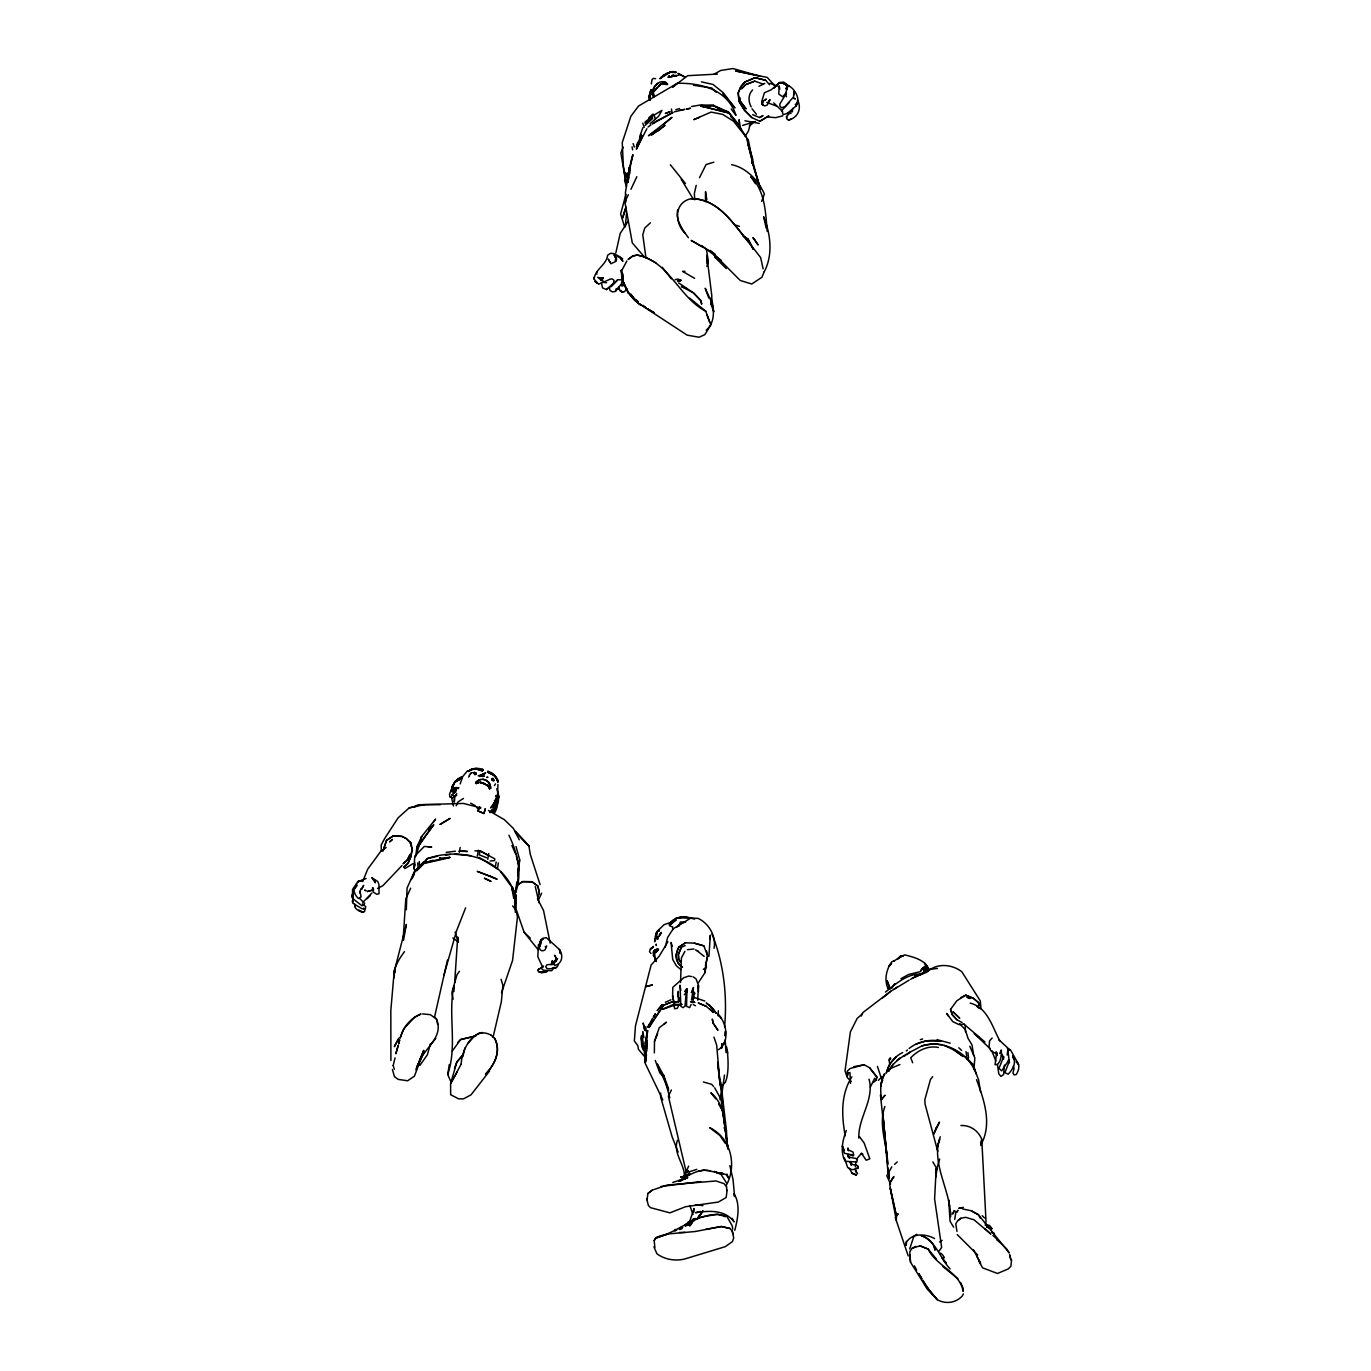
<?xml version="1.0" encoding="UTF-8"?>
<svg xmlns="http://www.w3.org/2000/svg" width="1371" height="1371" viewBox="0 0 1371 1371"><rect width="100%" height="100%" fill="white"/><g stroke="black" fill="none" stroke-linecap="round" stroke-linejoin="round"><path stroke-width="1.5" d="M359.596 898.382L364.6 903.369L364.052 904.98L361.927 905.768L352.518 898.296L352.587 889.402L358.277 881.107L363.246 880.353L357.505 881.879L366.143 878.503M354.763 904.037L354.763 906.385C355.517 911.064 368.525 915.588 363.743 908.099M453.972 991.524L453.99 985.698C447.649 1014.968 457.674 1045.199 447.717 1074.436L451.436 1083.039M906.282 1241.269L906.265 1245.365L906.402 1242.434C911.921 1232.7 926.093 1233.729 934.594 1238.579M646.786 1051.214L646.872 1041.189L646.067 1052.071L646.461 1048.027M792.387 111.839L792.387 110.177L786.526 116.569L787.16 119.397L788.719 120.014C797.374 117.837 801.555 109.577 798.162 101.248L795.917 106.133L787.074 113.604L783.064 114.598L782.001 110.28L789.01 102.808M705.414 201.708L705.534 191.649L706.853 199.892M654.361 1052.842L654.498 1041.343L659.245 1027.77L666.46 1022.183L663.838 1024.445M493.114 808.821L492.994 812.455C495.942 813.843 499.13 803.492 495.668 802.275L494.554 802.858M554.175 967.309L551.708 970.737L543.344 970.257L540.808 967.926L543.533 966.075M677.874 993.564L677.942 996.7L678.405 991.918M660.685 1093.133L660.599 1096.869L672.133 1136.85L678.131 1152.137M355.757 885.872L355.535 886.814L356.614 883.798L354.729 888.768L357.077 885.392C351.336 888.1 354.969 895.452 358.397 898.536L361.121 896.788L359.87 891.184L359.939 893.052L360.796 888.905M896.326 1220.379L896.428 1215.991L890.259 1188.126L889.642 1183.396L890.687 1181.288M718.164 1015.825L718.301 1010.821M925.716 970.137L925.733 969.228L925.888 971.131M884.912 1106.466C877.937 1125.197 887.465 1145.145 887.723 1164.322M685.209 1178.871L685.911 1175.221L685.449 1176.044M693.88 1212.067L694.017 1208.554L689.802 1221.115L691.258 1224.252M454.658 982.681L457.708 937.078L458.411 942.22L455.086 932.126M693.657 998.208L693.555 992.655L692.955 1002.869M858.846 1138.136C857.886 1117.999 874.681 1099.645 869.043 1079.183M621.971 281.363L621.286 284.14L615.219 291.492L612.374 291.886L609.924 290.412L609.478 288.013M646.872 1041.189L645.21 1063.348L662.793 1099.885M515.205 905.94L515.753 895.777L512.565 887.26M601.441 282.923L602.537 287.91L606.479 289.538L613.334 283.437L614.071 280.37L612.152 278.861L609.975 279.204L603.24 282.323L606.548 282.786M653.916 1246.787L656.88 1253.728C664.627 1259.572 675.046 1261.251 684.437 1259.075L725.345 1246.633L732.457 1241.56L733.725 1237.893L732.234 1231.038L729.92 1228.416L721.335 1226.514L695.183 1231.518L668.174 1233.934L655.578 1238.304L654.19 1240.566L654.858 1247.524M1004.395 1065.044L1003.606 1074.521L1000.916 1076.406L998.808 1073.853L997.471 1064.65M393.82 978.311C393.134 968.303 398.755 959.374 404.496 951.628M849.951 1072.499L850.5 1083.398M851.237 1164.133L851.322 1162.642M403.091 940.146L405.782 898.896L410.649 888.219M422.576 1013.906L430.374 1014.677L436.509 1019.081C443.621 1036.425 426.741 1046.501 420.143 1059.697L424.067 1052.037M539.077 902.786L535.273 886.626M628.107 181.812L629.443 168.547M654.67 958.123L655.749 959.614L653.47 955.21L653.659 951.217L656.76 948.921L658.457 949.503L655.886 952.588M653.23 953.136L653.659 951.217M708.91 956.427L710.384 935.159L709.63 939.169M724.556 1026.896C727.435 995.654 723.682 963.179 712.012 934.028M494.4 800.27L495.257 801.829L497.279 796.14L495.342 801.264L497.142 801.846M627.627 182.035L628.329 172.677L629.82 169.713L629.238 173.74L629.392 172.677M693.52 998.928L693.298 991.473L694.857 993.118M678.148 991.267L678.422 1000.333M793.706 95.079L793.98 91.497L793.483 97.05L785.035 106.527L781.453 107.829L779.791 105.961L779.962 103.836L786.388 93.228L786.286 94.153M714.085 948.304C716.193 936.273 709.167 923.66 698.216 918.433L690.95 917.97L673.127 928.853L667.626 937.473L665.175 947.31M394.317 969.948L390.821 1010.616L390.906 1060.486M942.237 1258.458C946.179 1258.252 941.877 1253.625 940.317 1253.025M625.33 226.849L626.478 213.705M487.733 772.199L487.819 771.393C492.6 772.661 497.279 776.911 497.913 781.967L497.347 779.208L493.749 775.181L487.75 772.216L493.749 775.181L497.347 779.242L497.896 782.036L495.565 776.654L491.109 772.593M628.278 180.835L628.621 177.03M628.981 173.226L632.699 154.803M950.651 1216.728C950.6 1190.199 930.429 1162.574 940.249 1136.799M646.444 1054.847L645.364 1062.371L643.959 1048.318M515.342 912.298L514.879 897.611L511.983 888.785L513.782 898.433M711.069 304.139L711.84 296.085L706.785 255.28L706.939 263.472M646.855 1043.965L647.026 1030.632M855.35 1166.79L855.984 1161.391M497.913 784.401L497.656 793.912L494.554 804.211L490.578 807.965L494.777 801.744L493.886 805.12M655.389 938.689C655.715 944.448 654.67 932.486 657.292 931.475L659.28 930.481L657.686 930.789C653.778 942.151 653.727 947.978 657.309 931.492L659.348 930.481L656.76 932.28L655.338 936.564M519.643 859.737L518.015 874.527L519.643 859.737L516.044 846.575M627.867 182.48L629.495 167.519L633.025 154.992M924.585 972.982L924.688 972.125M461.187 1064.153C461.581 1049.655 473.938 1025.371 491.144 1035.225M515.753 895.777L515.599 908.099L516.096 896.257L511.777 887.928L516.233 895.623M792.318 110.297L792.918 108.309M705.054 972.57L706.014 964.173L705.054 972.57L698.422 982.664M680.53 982.476L681.404 958.003L684.917 951.337M691.515 1000.127L693.503 987.463L691.687 991.507M462.832 1056.698L464.906 1047.958M697.753 1000.179L698.405 985.269L696.108 978.963L693.263 976.855M485.094 810.004L485.231 808.941L483.963 813.483L477.811 810.878L479.816 807.142L480.69 807.896L477.279 807.982L480.69 807.896L463.467 803.44L418.292 804.777L412.979 807.245M414.813 862.736L414.008 868.683L415.636 871.733M415.619 856.789L416.955 846.867L421.634 836.533L435.584 819.053L433.253 822.531M727.161 1190.028L726.15 1197.534L718.318 1202.059L685.569 1206.72L669.905 1212.855L650.625 1207.714L648.414 1205.589L646.649 1198.631M508.932 835.23C517.57 853.396 522.814 874.201 515.205 893.703L516.85 881.93M517.655 876.035L518.204 872.11L517.947 880.336L515.205 893.703M497.69 867.5L498.341 862.89M455.772 792.181L456.046 789.73C453.852 791.718 456.714 791.821 452.876 793.878L451.625 795.163L453.338 795.231M722.174 1091.47L724.505 1075.07M980.848 1145.539L981.773 1139.352C978.483 1130.784 970.137 1125.008 960.917 1125.522M450.579 1083.587L450.665 1094.726L458.702 1098.857L463.569 1098.839L471.041 1094.812L489.653 1070.905M722.466 1102.695L721.832 1090.63M719.998 1099.833L721.232 1091.967L717.667 1062.371M954.73 1219.436L955.981 1211.364M447.717 1074.436L449.294 1064.513M495.497 866.112L496.165 862.016M459.388 852.282L460.176 847.432M653.076 93.674L654.087 96.844L653.384 91.994L661.028 83.905L667.626 84.591M487.785 859.291L488.762 853.567M674.686 1003.778L674.326 1005.851L674.806 1004.566M447.443 960.094L434.71 1016.322M403.537 940.3L406.347 924.414L394.968 968.612L395.174 972.639M698.439 991.713L698.405 985.269L698.422 988.491M477.331 856.104L478.428 850.226M646.855 1033.683L645.175 1043.742L647.866 1030.598M653.247 96.296L652.322 92.114L654.43 86.322L660.119 81.934L664.986 82.157L667.454 83.854L662.776 83.425M416.493 854.424L421.634 836.533L419.715 844.57M974.164 1066.381L974.85 1057.932L969.828 1046.262M985.286 1225.383L986.023 1221.492L981.773 1139.352L980.865 1143.465M451.179 790.896L455.206 781.059L460.228 777.957L457.931 779.328C465.557 773.021 461.376 779.345 460.21 783.921M678.645 1002.115L679.468 997.985M456.783 793.672L455.395 796.26L452.43 797.751L449.859 796.979L449.534 794.186L451.522 789.096L453.87 787.417L455.652 788.873L456.577 787.742L455.926 788.805M752.868 247.534C735.884 227.963 720.683 198.812 691.121 198.692C674.206 202.223 674.326 222.291 684.746 233.019M677.771 209.592C675.166 219.926 682.672 229.694 688.379 237.714M539.454 943.916L539.266 944.808L540.757 939.718L543.276 938.689L539.746 942.305L542.813 938.295L546.292 937.644L559.437 949.486L560.396 953.479L559.437 949.486C563.498 955.073 562.418 963.933 554.775 965.355L553.747 964.002L554.45 961.14L557.466 958.586L555.735 961.637L556.129 957.558L556.934 959.649L554.484 955.261L555.598 956.084M353.101 892.504L352.793 903.198L361.824 908.665L365.252 908.99L365.731 906.608L362.321 903.866M718.49 1049.672C730.006 1042.731 726.921 1022.56 717.993 1014.351L721.54 1018.293L717.976 1014.334M873.276 1082.542L876.138 1080.279L876.857 1076.955L869.625 1067.769L864.124 1064.77L853.876 1066.689M538.46 944.585L537.792 956.718L542.882 967.566M540.705 942.957L539.968 946.298L541.202 941.551C537.535 945.253 539.3 953.65 545.127 949.829L546.738 945.99L545.195 946.778M615.836 252.915L620.189 233.498L628.175 221.142M876.086 1080.314L876.823 1076.989L869.591 1067.803M848.169 1155.942L847.981 1156.798L848.289 1154.588L849.54 1158.238L848.546 1157.038L855.898 1158.461L857.252 1159.643L856.824 1162.008L845.221 1161.271C839.823 1151.897 842.737 1139.764 846.335 1130.458M696.211 185.359L694.343 193.482L694.771 199.789M847.655 1149.224L847.946 1147.973L848.512 1150.783L848.015 1149.703L853.07 1152.103L853.756 1155.17L844.485 1153.302L842.36 1146.019L844.21 1150.063M493.063 1037.264L501.34 1001.79L502.9 985.458L501.066 979.305M414.967 864.673L414.008 868.683L414.762 856.121L424.273 846.473L431.728 847.021L428.455 847.261M393.186 1065.644L395.054 1057.898M936.856 1149.155L938.175 1143.74M628.775 172.198L629.906 167.69M751.771 163.338L752.799 159.242L746.698 138.917M677.428 1140.329C672.493 1153.679 686.031 1165.333 684.403 1179.009M470.664 773.69L469.139 775.489M461.187 1064.136L450.631 1083.518L456.851 1062.045L463.038 1054.745M750.468 123.236L748.446 131.068L745.19 136.295M623.445 214.613L626.016 207.124L622.52 218.075L625.93 208.769M706.853 266.488L708.327 260.953L706.408 249.385M625.964 194.322L620.635 213.962L624.302 225.924M398.104 1045.627L395.876 1053.785L398.121 1045.662M691.121 1004.48L689.613 1007.634L686.528 1006.297L687.008 988.834L687.128 990.805M637.635 142.498L636.384 147.023L641.354 134.529L639.966 137.477M430.443 1043.914L427.324 1054.882L419.937 1065.318M937.438 1147.133L939.803 1139.061M935.502 1172.856L939.701 1158.992M476.354 783.766L476.114 781.898L478.856 779.945L482.918 779.225L486.568 780.373L489.944 783.921L490.612 787.091L489.653 788.873L488.899 787.468L489.636 788.873M734.77 1230.353C737.752 1218.853 740.666 1204.218 733.982 1193.661L734.496 1196.506M909.659 1248.981L913.891 1236.265L916.702 1234.277M362.698 881.536L367.668 869.231L381.001 850.997L386.159 847.518M383.811 848.632L386.502 840.389L393.391 835.813L402.097 836.396L406.416 838.641L410.22 842.411L412.225 848.803L410.992 856.395L408.112 863.199L403.605 867.517L408.061 863.147L410.957 856.395L412.157 848.752L410.135 842.428L406.347 838.641L402.097 836.464L393.408 835.83L386.519 840.423L383.777 848.666M517.672 869.848L518.975 865.889L516.387 856.275M453.235 789.507L452.807 787.828L454.487 792.609L454.384 788.616L451.933 791.701L453.235 789.507L452.79 790.262M631.294 160.133L632.442 156.705M501.512 992.827L512.565 960.437L517.467 916.908L515.873 909.916L512.617 905.923M496.833 803.012L499.027 796.705L496.73 788.702M626.478 176.139L627.49 173.294L624.593 180.389L626.478 186.902M639.606 136.911L642.896 127.674M443.81 975.621L456.492 930.978L465.643 907.791M797.134 104.179L797.511 100.306M538.118 969.914L538.94 969.006L537.912 970.462L538.632 971.885L541.014 971.953C535.238 971.628 546.275 973.873 547.423 970.908M981.156 1144.322C992.313 1123.98 984.07 1099.713 976.529 1079.68M761.625 201.417L764.367 193.945C758.42 180.526 746.338 167.656 731.634 164.674M495.565 796.534L495.976 795.369M1007.171 1055.002L1007.822 1050.237L1009.073 1059.8L1001.653 1070.871L998.945 1068.386L1003.572 1056.955L1003.486 1059.355L1002.201 1054.385M857.012 1158.649L860.868 1153.954L862.839 1154.193L861.331 1153.148L866.198 1160.226L869.797 1158.821L864.193 1143.088L859.48 1136.696M848.683 1072.516L847.329 1076.149L847.227 1071.197L850.157 1068.489L864.124 1064.77M787.108 87.127L787.451 86.219L786.063 89.098L787.005 85.979L785.035 83.7L779.636 82.586L771.29 89.732L764.418 92.748L761.813 101.248L762.653 105.104L762.31 102.242L763.733 100.46L761.968 104.333L764.658 105.961L767.194 105.07L770.074 99.672L768.411 101.437M622.143 269.83L626.821 261.021M726.579 1186.892L724.025 1183.619L715.97 1180.962L667.403 1184.99L652.373 1190.079L647.952 1193.421L647.026 1199.796M623.137 147.194L620.892 153.055L625.896 182.737L625.587 172.403M423.673 1052.003L414.436 1076.149L407.633 1080.776L398.19 1079.388L394.437 1076.646L392.414 1069.466M454.487 1068.198L456.851 1062.028L463.021 1054.762M723.751 1044.034L725.156 1040.4M764.195 271.544L761.985 277.216L751.719 284.003L740.203 280.455L710.349 250.396M415.979 1070.117L423.725 1050.529M683.409 1177.603L688.653 1166.104M485.214 808.941L483.98 813.5L477.794 810.827L479.781 807.176M681.301 947.275L678.405 954.524L678.628 958.877L680.633 962.356L678.645 958.895L678.371 954.473L681.318 947.258L685.14 945.63M654.498 1041.343L657.583 1033.614M648.997 1024.48L647.849 1027.307L652.493 1018.379M411.403 879.582L414.813 871.253L423.279 862.445L415.824 870.379L423.69 863.216M616.83 288.63L615.922 290.858L617.498 288.424L616.093 288.853L619.452 289.212L618.784 286.933L619.829 290.532L622.331 291.954L624.456 291.715L626.975 288.818M418.892 1061.857L423.656 1050.392M690.007 1225.845L692.389 1222.743L691.104 1221.561L689.047 1225.263M954.045 1210.662L952.605 1214.072L954.747 1210.61M558.46 964.464L556.746 967.429L550.439 968.783L546.96 968.577L545.709 966.709L546.978 964.773L552.804 964.139L550.765 964.67L554.844 962.288L552.77 964.67M851.837 1076.869C840.526 1094.812 841.605 1115.703 845.204 1135.873M636.83 176.705L630.934 189.318M652.767 89.715L655.938 85.31M764.367 271.595C773.141 254.646 770.622 233.875 763.63 216.755L766.098 227.912M861.279 1016.065L862.856 1012.586L890.533 991.404L909.196 980.094M669.065 76.193L667.968 77.05M457.297 1071.745L450.648 1083.553M538.443 899.959L541.631 893.224M628.329 194.733L624.868 201.965L632.305 242.924L644.696 257.32M615.185 260.456L615.716 259.342M382.8 851.34L384.394 848.032M671.396 1089.996L668.38 1096.269L686.083 1171.571M456.149 805.788L458.017 801.932L463.501 798.436M870.345 1087.1L874.715 1078.189M699.501 177.682L706.099 164.537L713.845 162.189M537.792 896.651L539.369 893.532L537.998 886.214L531.999 881.707L522.625 881.587L517.021 885.238L522.659 881.639L531.982 881.776L537.998 886.214L539.369 893.532M654.755 957.386L654.413 953.633L657.943 949.298L654.378 950.24M642.571 135.66L636.367 149.131L646.889 128.737M412.585 877.611L414.453 873.978M679.056 1004.754L677.308 1008.302L674.601 1008.748L672.75 995.757M492.96 807.793L493.509 806.748M495.702 806.731C501.786 803.166 495.548 782.892 498.633 797.202M963.35 1293.95L962.271 1296.006C955.707 1303.101 945.544 1304.369 937.216 1299.657L927.362 1289.254L910.55 1262.263L910.138 1259.126M398.841 1038.138L394.334 1046.673L398.344 1039.235M361.67 889.128L363.658 885.409L361.43 889.213M884.689 1073.801L882.547 1077.812L884.706 1073.836C879.976 1081.428 880.233 1090.99 881.553 1099.559M652.476 93.434C650.402 97.461 654.464 90.143 652.27 94.051M658.474 949.469L656.401 951.354M494.451 785.652L495.462 783.852M686.922 1224.937L687.402 1223.446L686.922 1224.937L687.402 1223.446L688.019 1224.063M956.992 1211.913L957.935 1210.25L956.975 1211.947M452.43 792.01L453.475 790.193M891.801 1166.91L886.78 1175.701L890.55 1184.098M617.036 256.411L619.521 257.251L622.914 261.313L620.018 256.891L613.882 253.549L610.575 253.344L607.644 255.212C606.548 264.911 594.945 269.264 594.071 279.17L598.647 284.243L603.446 281.946L601.68 278.21L597.739 277.336L601.526 280.352L601.252 278.279L601.321 280.352M685.757 1226.325L685.671 1224.731L687.111 1225.503M658.834 936.684L661.37 932.469L659.417 935.673M667.9 941.757L659.143 956.273L651.105 965.03L635.476 1025.885L634.345 1040.983L637.841 1045.61L638.423 1049.329L644.541 1056.544M693.075 1221.39L693.075 1219.847L691.447 1221.715L693.418 1220.447L692.715 1219.487L692.047 1221.355M984.755 1228.467L990.873 1234.054L974.01 1219.796L965.698 1217.328L960.882 1218.253L957.609 1220.807L955.758 1223.909L956.975 1231.398M654.19 1240.601L655.578 1238.373L659.828 1236.094L668.174 1233.934M891.801 988.217L894.663 983.693M435.789 1038.413L429.671 1045.867M684.78 1225.691L685.671 1224.286L687.162 1225.143M679.845 1229.581L680.616 1228.365L679.69 1228.022L681.164 1228.896L680.633 1227.988L678.851 1228.862M678.662 281.346L681.027 280.25L679.228 281.381M362.955 902.255L371.849 893.069M494.331 805.497L494.982 804.486M726.459 1185.024C737.152 1165.384 730.966 1137.759 709.698 1127.682L719.929 1135.548L725.448 1143.568M686.717 1175.821L689.613 1173.268L689.185 1174.639L685.603 1175.615L688.773 1173.867L688.516 1174.81M657.874 949.315L656.058 951.44M624.062 282.854L621.543 285.871L623.257 285.716M420.451 841.657L416.955 846.867L417.024 852.848M428.609 829.489L430.922 826.01M601.269 280.695L603.309 277.696L600.789 279.65M674.721 1230.49L675.749 1229.444L675.218 1230.867M915.948 1246.41L912.212 1248.176L909.813 1251.706L910.155 1259.006M752.593 89.955C748.052 94.462 748.172 101.608 751.188 106.904M490.013 812.609L492.172 809.558L493.097 810.158M459.422 971.285L457.057 974.592L451.899 992.45L453.115 999.236M938.981 1251.209L941.654 1247.473L934.611 1199.008L936.17 1168.555L935.742 1177.175L937.027 1169.086L932.846 1161.888M452.293 1051.06L460.656 1039.526L475.651 1036.013L460.656 1039.526L457.777 1042.32M962.134 1022.56L956.907 1019.767L952.348 1014.866L950.497 1009.45L956.838 1000.744L965.818 995.157L973.444 998.345L978.586 1002.681L978.843 1006.006L978.551 1002.681L973.444 998.345L965.818 995.157L960.763 997.591M702.929 1211.073L697.085 1218.973L702.929 1211.073L697.89 1217.808L717.65 1214.106L725.482 1216.694L724.368 1215.529C698.867 1209.702 679.845 1232.563 656.143 1237.413M674.978 1230.747L675.8 1229.65L676.606 1230.49M898.622 958.106L903.42 955.707L899.736 956.632L897.971 958.946L901.741 955.741L893.738 961.277M414.556 871.288L407.05 888.168L406.33 909.744M893.189 1064.136L888.597 1071.231C895.229 1058.241 909.898 1052.62 921.86 1045.867C941.62 1039.235 967.035 1051.608 974.524 1070.254M932.64 1076.681L930.429 1079.594L924.859 1099.662L925.048 1104.101L937.764 1151.417M483.586 773.724L479.764 776.586M402.029 865.529L382.903 885.649L377.505 888.494M462.216 777.186L467.648 770.588M657.36 1010.513L662.313 1004.549L657.326 1010.478M485.523 1074.076C494.657 1064.941 501.529 1050.752 494.554 1038.31L491.144 1035.208M890.413 1057.795L888.974 1059.509L889.882 1065.01M485.488 1074.093C494.674 1064.976 501.478 1050.734 494.537 1038.293M706.236 330.154C715.628 322.305 714 308.304 711.292 297.833L710.983 304.088L713.777 311.748L711.806 302.614L705.208 288.253L708.773 298.038M538.495 969.486L540.791 968.183M889.385 1060.297L890.859 1058.583M468.625 777.066L469.43 776.157M653.367 92.011L657.035 87.864M467.957 1043.451L474.16 1036.425L478.959 1033.134L482.438 1032.534M656.349 84.334L657.789 83.048M367.12 898.742L370.239 895.589M692.149 1220.567L691.447 1221.715L692.715 1221.218M721.78 1086.175L725.293 1082.285C730.692 1070.511 726.647 1044.034 726.287 1046.639M992.158 1038.036L989.605 1040.846L989.022 1047.118L990.942 1050.837L996.631 1054.025M650.437 222.822L644.781 227.98L642.776 234.801L645.981 258.039M684.335 994.729L687.248 991.644M423.965 861.622L415.824 870.379L419.954 866.455M885.46 992.056C896.017 983.675 908.407 972.639 922.82 974.147M657.754 930.789L664.112 924.654L672.767 921.723M965.355 1057.607L966.692 1056.218L966.024 1051.574M689.047 1222.401L687.06 1224.423L687.694 1222.349L691.43 1220.447L687.728 1222.898L690.795 1221.492M493.371 779.842L491.846 779.225L493.252 779.962M896.137 1056.801L889.608 1064.41L886.283 1073.082C888.168 1064.222 894.543 1056.424 902.666 1052.568M878.434 1080.331L880.353 1078.377M416.801 870.739L423.845 863.661M678.337 925.425L679.588 924.157M458.839 787.588C457.88 790.827 455.652 785.669 457.537 788.085L455.583 787.588M617.19 280.524L610.883 286.728L617.55 279.718L620.755 279.821M651.156 948.235L649.494 951.508L650.934 953.479M653.521 946.367L652.116 947.704L653.042 947.601M658.32 86.51L661.045 83.905M490.081 812.352L492.84 809.713M479.439 776.363L485.677 772.644M683.495 1178.906L686.374 1178.066M486.756 777.254L487.956 777.254L486.876 777.528M645.227 125.309L652.63 118.454L651.705 115.764L652.699 116.621L645.158 123.39M909.916 1052.105L906.951 1054.693M693.349 1219.607L694.326 1218.699M894.526 1164.425L897.251 1161.94M493.971 806.645L497.193 803.629L495.736 803.337M440.331 804.674L424.222 804.657L409.226 807.862L398.156 817.784L384.617 838.606L381.189 844.999L381.327 851.1M862.41 1013.769L857.132 1018.499L850.38 1031.917L845.033 1071.008L847.295 1077.589L851.117 1081.411M648.637 117.923L653.024 113.999M389.758 841.777L392.466 839.378L389.792 841.777M925.254 971.439L926.196 970.599L924.962 971.473M660.908 77.29L670.042 72.217L676.143 72.355L669.853 72.252L659.845 78.73L666.495 73.468L672.818 71.532L676.211 72.406L670.025 72.269L663.307 75.182M693.298 1218.973L695.286 1218.476L694.017 1220.91L694.172 1219.042L692.047 1221.047M650.043 123.733L658.628 116.278L661.987 110.331L653.984 115.13M886.968 994.489L890.55 991.387M676.657 927.259L681.833 922.82L685.637 922.22M554.45 961.14L557.466 958.586M664.095 124.024L671.979 117.358L648.517 135.746L657.789 129.354M749.32 126.081L753.707 122.43M672.681 87.11L687.694 75.679L717.393 74.085M966.761 1059.337L968.577 1057.864L967.892 1052.602M657.926 131.085L664.986 125.361L651.362 135.009L657.429 130.982M476.097 781.967L480.69 779.379M909.144 1048.438C917.867 1041.446 929.915 1038.944 940.814 1041.155L926.607 1040.795L915.914 1044.171M688.465 1170.526L685.346 1173.01L696.828 1169.377M957.626 1220.858L960.9 1218.271M606.479 289.538L609.941 286.83M906.265 1050.957L907.465 1050.032M672.75 86.887L677.36 83.305C701.249 82.723 728.001 89.835 735.97 115.387L731.189 108.96M644.884 122.139L650.951 117.46M882.547 997.899L886.986 994.472M896.6 1060.691L900.216 1057.898M652.596 947.395L650.197 949.229L652.202 947.532M647.952 1193.438L652.373 1190.079M648.003 127.04L650.934 124.864M669.237 76.005L668.517 77.513L669.202 75.936M893.823 989.399L897.097 987.137M689.579 1173.456L688.825 1174.484M939.563 1242.057L942.134 1240.344M703.34 969.348L706.545 967.223M706.613 950.994L707.59 955.878L705.499 966.144L707.607 955.895L703.889 945.853L694.326 943.162L685.5 942.785L678.799 947.121L676.057 954.936L676.554 959.426L678.679 964.019L682.45 967.103M685.534 942.802L678.782 947.138C674.875 953.616 675.235 963.093 682.432 967.069M927.739 971.439C937.353 962.819 952.057 964.224 961.842 971.748L980.299 1000.933L980.985 1008.902M483.603 773.655L484.734 773.587L483.02 774.684M684.643 991.61L686.58 988.697L685.003 1006.108L683.015 1007.634L680.839 1006.297L679.999 985.252L680.804 990.513M759.911 121.214L768.771 115.918L759.894 121.265L751.925 117.683L744.487 110.228L739.003 101.454L738.198 92.902L740.803 86.664L744.796 82.089L755.01 77.684L765.652 80.289L769.491 84.745M404.788 868.597L413.082 863.627M679.433 1180.997C688.568 1175.221 699.039 1168.161 710.418 1170.885L703.512 1170.149L698.216 1171.331M677.36 83.305L638.543 106.03L630.883 116.244L622.245 142.584L623.325 165.325L625.896 182.737M482.421 776.294L484.391 776.089L482.112 776.5M990.77 1229.393L991.953 1228.69L989.605 1225.485L987.103 1224.954M646.375 1054.573L645.364 1062.371L645.518 1049.638M659.331 934.542L660.856 933.685M713.931 74.257L720.803 70.435L733.022 68.55L759.74 76.176L735.661 70.966L767.246 77.462L774.495 85.345M900.901 978.74L908.579 974.473L920.421 971.628L922.769 967.977L920.918 970.565L923.06 968.166L924.191 969.177M752.679 114.701L759.62 117.529L762.824 115.747M910.618 979.322L913.48 977.712M759.62 117.529L762.79 115.781M891.493 1068.078L899.89 1064.547M758.986 86.287L764.744 83.425M455.275 795.386L456.697 795.351L453.698 796.157L454.778 796.123L454.247 801.846M912.212 1248.21L919.992 1245.811L928.167 1249.084C936.256 1266.256 960.163 1272.134 963.059 1291.345L962.973 1287.849L960.574 1282.451M665.363 1002.252L670.916 999.802M795.249 104.453L798.145 102.551C798.402 95.285 793.792 87.555 786.748 84.831M679.348 1181.322L687.796 1177.655L672.818 1182.419M662.673 1009.09L673.452 1004.446L681.781 1004.292M894.183 960.797L891.767 961.808C886.214 969.434 883.969 980.265 888.237 988.954M788.719 120.014L791.118 119.02M903.266 1056.356L905.528 1055.413M478.548 782.481L475.566 783.407C482.078 778.06 495.582 793.792 489.327 786.354M699.518 117.375L693.743 119.637L711.052 112.096L722.637 114.359L733.451 121.145L748.292 139.773L753.587 166.679L758.557 183.08L747.846 143.527L753.107 164.76M754.821 81.129L745.67 84.625L741.522 88.824L745.635 84.574L754.821 81.146L763.373 84.214M918.039 976.032L912.4 978.123L929.538 969.451L937.473 968.423M662.896 1009.296L674.155 1005.269L681.798 1004.446M478.153 775.849L484.734 773.587M899.736 956.632L904.997 954.919C914.097 957.318 926.059 960.026 929.092 970.342M674.378 111.856L684.695 109.372L679.913 110.143M915.091 975.912L926.967 972.228M742.619 125.429L755.49 121.488M423.022 863.267L433.167 860.234M425.661 863.113L443.296 859.154M373.032 889.813L367.154 891.561L373.7 889.968M675.852 109.697L679.502 108.617M422.662 863.199L443.073 858.52M687.454 949.709L693.88 948.989M680.821 1177.089L684.472 1176.267L680.821 1177.089L682.981 1176.884M676.057 75.336L669.905 77.016L679.039 75.079M920.318 1039.612L922.649 1038.978M444.958 858.726L449.928 857.389L439.868 858.383M921.843 1045.85L933.188 1043.845L941.826 1044.668M782.738 115.832L775.626 117.649L767.64 116.963M986.554 1227.165L990.222 1227.816L986.777 1227.045M661.045 1186.481L700.667 1181.579M437.538 856.241L427.426 858.589L425.079 861.194L427.426 858.589C458.565 847.655 497.656 856.344 512.6 888.168L500.895 872.11M700.838 1211.467L695.508 1212.701C708.876 1210.576 725.088 1209.565 734.033 1221.869L732.148 1218.271M449.928 857.389L442.439 859.069L439.543 857.852M420.76 805.394L424.222 804.657M409.226 807.862L417.075 806.182M675.132 279.667L677.925 279.067L681.027 280.25L677.428 280.866L678.936 280.781M687.745 1174.861L686.563 1174.861L689.185 1174.639M999.75 1053.528L1001.276 1049.963C1001.944 1054.436 1000.522 1065.404 995.055 1064.736L996.631 1052.62L997.025 1055.601L996.049 1051.865L996.683 1052.739M476.028 774.375C472.806 767.606 474.332 778.814 476.183 773.021M958.586 1208.279L963.367 1207.371M446.226 852.368L455.412 851.202M679.022 1180.5L680.804 1180.791M445.404 855.298L450.271 854.441M691.498 106.527L701.489 104.796L713.571 105.841L728.327 112.405L738.061 124.024L746.081 136.894M620.6 285.031L622.931 284.654M491.881 778.659C495.291 785.789 493.149 774.152 491.726 780.013M642.194 1036.03L641.2 1036.168L641.594 1044.993L643.085 1049.843L644.079 1049.706L642.194 1036.03L641.285 1038.258L642.639 1047.958M475.72 773.792L474.709 772.953L475.291 773.741M679.005 1180.825L680.067 1180.671M705.808 1229.359L721.335 1226.514L729.92 1228.485M476.423 768.446L470.767 769.508L468.539 771.445C472.327 767.657 477.913 769.062 482.284 770.896L483.278 769.748C478.753 767.674 472.052 767.554 468.522 771.513L470.853 769.697L476.371 768.977L482.266 770.896L483.26 769.748L482.146 769.182M964.036 1024.137L959.066 1024.634L952.828 1021.652L946.624 1013.443L948.492 1016.151M676.211 76.125L672.013 75.611M490.098 860.971L494.485 860.645L494.828 858.88L480.433 851.014L474.88 850.843M440.057 858.897L443.896 858.64M713.725 105.207L700.615 105.995L713.434 105.464L728.515 111.976L738.061 124.024L730.623 116.415M695.474 1005.731L693.178 1004.583M691.275 992.45L692.629 992.415M685.551 1178.083L686.305 1178.357M684.952 271.338L682.569 271.372L694.634 278.364M679.485 1232.478L684.986 1232.392M787.074 113.33L791.153 113.313M693.503 85.293L711.806 87.984L716.279 92.303M454.778 854.236L470.681 855.658M959.889 1207.954L962.271 1208.04M976.032 1073.836L973.444 1064.941L965.818 1057.024L971.731 1064.427M609.992 262.187L608.227 259.068L610.935 263.746L616.076 261.295L616.59 258.862L614.019 254.8L615.459 257.045M938.45 1047.461C928.047 1045.319 917.765 1050.357 910.738 1057.812L912.675 1062.748M691.138 198.692C718.267 198.332 733.005 224.004 748.686 241.913M1009.193 1062.474L1008.199 1061.685L1009.587 1062.611M485.831 780.288L488.881 782.31L490.595 787.143M695.457 1204.715L702.929 1205.64M475.411 772.678L473.732 773.021L475.24 774.255M482.918 779.225L484.374 779.773M759.277 123.407L744.967 120.768M655.646 78.713L653.436 78.37L651.996 79.621L651.311 83.888M691.755 976.598L688.705 976.066L683.649 977.797L672.801 987.36L672.595 997.163L674.241 1002.475M937.113 1039.698L950.206 1043.16M475.017 772.867L476.063 773.364M692.595 996.906L704.797 1001.053M487.819 771.376L488.796 771.582M962.733 1208.982L971.234 1210.764L978.414 1214.706L980.351 1218.168M482.918 782.91L480.416 782.361L485.18 783.715M701.421 81.849L713.04 84.454L723.237 92.697L734.942 107.915L722.894 93.742M662.296 81.557L666.323 82.568M710.229 1171.142L723.408 1173.679L726.236 1174.741L728.361 1177.86L726.956 1174.056M765.618 80.238L755.01 77.684L744.796 82.089L740.837 86.63L738.266 92.902L739.038 101.385L744.522 110.246L751.959 117.615M492.463 780.425L494.04 780.305L492.652 778.865M703.374 1081.993L711.652 1084.307L713.657 1086.637M694.343 943.179L703.889 945.87M694.6 919.136L685.397 916.702L676.383 918.09C672.921 919.598 664.644 925.699 672.578 926.779L672.818 929.744M970.171 1003.109C987.548 1007.325 992.313 1026.999 999.853 1040.88M672.407 75.182L675.269 76.039M479.953 782.43L484.271 783.904M552.187 961.791L552.187 963.693L552.17 960.66L553.387 962.202M692.681 993.238L694.771 993.958M766.766 102.397L776.517 106.098M769.799 83.288L777.357 86.099M944.105 1045.302L954.13 1050.049L963.179 1056.475L954.13 1050.049M681.867 1179.403L680.753 1180.568L681.473 1179.317M736.535 225.29L739.449 226.404M485.694 784.383L488.47 785.446M421.394 865.804L419.457 865.032L419.303 861.451M919.992 1245.879L928.167 1249.101L936.462 1259.195M714.291 1171.348L721.215 1174.639L726.356 1182.71M486.654 857.783L479.284 854.836L480.021 850.877L486.996 854.716M687.06 288.818L681.421 286.505L693.503 292.914L700.855 300.609L701.712 304.173L700.872 300.626L693.503 292.914L678.576 282.889M702.483 246.986L691.155 240.405L714.205 253.498M992.467 1232.837L994.335 1233.711L992.158 1231.861M619.521 257.251L622.674 258.742M373.563 888.271L372.484 887.723L373.22 891.973L376.699 894.303L379.047 893.669L378.927 884.329L377.728 881.502L372.038 877.868L375.294 882.787L375.054 880.782L372.038 877.868M478.959 857.303L498.033 869.317M655.784 262.735L644.49 256.805L637.087 255.023L632.734 256.051L628.072 259.479L632.716 256.086L637.069 255.075C669.134 260.816 678.474 297.044 705.774 311.251L709.732 322.236M696.948 950.617L704.18 956.444M695.423 949.812L698.507 951.44M678.422 73.623L685.329 77.324M715.336 106.784L722.38 110.537M677.96 73.366L685.123 77.204M470.699 803.166L475.103 805.582M971.234 1210.764L978.414 1214.74L1009.227 1252.991L1006.52 1248.741L996.751 1239.401L999.63 1242.057M706.219 1006.297L698.285 1002.972L706.185 1006.297L713.434 1012.483L709.938 1008.936M488.487 810.484L504.339 819.669L513.371 828.392L519.318 839.789M1001.43 1055.481L1003.812 1056.887M743.202 236.052L748.103 239.12L753.245 249.214M743.271 236.103L748.086 239.154L753.245 249.282M786.457 84.745L789.01 86.373L783.732 82.123L779.636 82.586L773.672 88.087L779.636 82.586L785.035 83.7L787.554 86.03L786.611 89.269L787.091 85.191L781.676 82.586L785.463 84.111L787.605 86.956L785.703 93.194L782.772 96.81L778.797 94.136L779.139 85.842L779.808 89.184M991.884 1231.981L994.335 1233.711M684.934 922.032L680.342 922.049L678.748 926.436M984.944 1041.994L963.556 1023.777M782.584 111.514L773.724 102.894M654.961 958.552L656.366 961.534M452.876 937.953L457.794 941.569M701.661 245.58L721.232 260.387M705.791 311.234L689.699 298.141M978.963 1037.23L974.233 1033.631L990.17 1048.729M943.248 1259.812L946.35 1263.257L943.659 1259.778M640.72 304.962L634.499 300.095L627.815 292.023L628.621 293.274L622.52 280.592L621.371 270.207C621.337 284.088 629.272 297.318 640.72 304.962L639.16 303.762L687.179 335.158L699.09 337.232L704.831 334.644L710.881 324.807L706.665 314.267M493.663 809.627C495.308 819.515 493.988 806.114 495.325 805.857L494.554 803.063M942.682 1266.427L958.123 1278.92M1018.687 1064.873L1016.202 1061.617C1020.795 1064.342 1018.516 1071.094 1016.219 1074.556L1014.009 1074.864L1012.946 1072.996L1014.094 1068.575L1013.409 1066.038M680.821 969.537L676.366 965.801L672.715 959.494L671.07 942.477L672.304 946.453M530.269 938.107L524.116 932.28L515.599 907.739M922.375 968.783L924.774 970.891L923.711 970.994L924.294 969.76L924.602 972.382M887.603 987.377L889.83 989.382M976.615 1006.108L979.288 1008.525M992.878 1235.391L1000.11 1242.023M682.689 1227.645L681.644 1226.668L680.89 1227.816L681.833 1228.776M958.826 1047.804L961.568 1050.357M998.636 1039.544L1009.999 1050.066L1007.359 1048.644L1010.616 1050.135L1017.83 1062.971M515.205 831.46L528.88 845.821L515.205 831.46L528.88 845.821L530.337 854.561L540.088 884.603M982.202 1215.683L984.618 1217.979M713.76 253.498L715.165 257.491L726.27 268.596M957.232 1234.603L977.677 1254.996M670.35 164.76L685.466 183.543M849.866 1162.505L853.002 1164.699C863.936 1164.75 853.088 1173.679 847.569 1167.269L844.485 1158.084M663.958 1077.058L659.742 1072.808L655.269 1060.417M990.479 1227.199L991.953 1228.69M487.305 784.829L488.402 786.011M688.276 1224.286L689.664 1225.725M959.614 1023.709L965.235 1029.57L968.012 1038.327L971.97 1044.805L973.667 1055.31M956.907 1019.733L952.399 1014.831L950.549 1009.416M724.077 1127.819L726.424 1130.441L727.041 1141.34M662.279 267.259L671.276 278.844M434.35 1016.665L436.492 1019.116L437.692 1024.411M992.467 1051.66L991.884 1050.991L995.877 1061.068M929.572 1290.591L937.216 1299.657L926.419 1286.684L922.7 1280.171L928.578 1289.237L926.488 1286.615M538.152 949.726L524.116 932.28M752.028 108.789L756.398 114.256M715.696 1098.874L710.864 1092.738C727.538 1106.294 723.768 1130.03 728.104 1148.881M752.868 247.534L760.648 257.577L763.15 268.853M976.906 1256.384L980.625 1263.445L973.53 1249.769M934.217 1246.342L935.005 1250.198C934.234 1243.12 927.961 1237.567 921.363 1235.717C935.982 1240.721 940.043 1258.664 950.12 1268.912M928.75 969.074L924.774 963.213L928.184 968.714M755.455 183.731L750.811 176.653C765.138 191.015 765.601 212.436 767.177 231.425M644.798 1050.666L641.782 1044.051L642.879 1031.438L643.856 1037.641M693.04 1214.5L689.819 1205.537M673.709 74.959L674.343 75.936M953.65 1227.199L950.086 1221.355L948.663 1199.951L949.537 1206.189M681.216 179.275L693.195 198.932M718.644 1103.981L722.603 1110.767L727.898 1148.915L721.146 1099.405L714.668 1087.803M726.921 1216.488L732.268 1225.948L732.714 1229.136M978.74 1260.96L982.596 1267.849L997.471 1273.47L1008.233 1268.929L1010.873 1266.324L1011.575 1259.795M664.369 1076.646L657.275 1063.999L668.671 1090.236M537.432 898.725L543.533 910.464L550.182 943.128M914.406 1265.896L916.668 1270.129M972.896 1064.959L978.603 1079.902L980.573 1091.899M622.126 279.204L628.621 293.274M511.88 845.564L515.873 854.356M908.202 1255.887L895.297 1217.585L898.074 1213.695L896.428 1215.991L890.259 1188.126L895.948 1218.356M785.891 95.302L786.457 96.69M890.19 988.405L887.088 980.539L889.436 987.583M352.587 891.458L353.17 893.018M668.5 1088.557L663.547 1075.087L669.802 1097.674M752.216 161.812L752.97 165.36M642.776 123.167L644.233 127.297M633.111 143.561L634.31 147.04M653.813 956.204L653.47 955.21M713.948 1037.093L716.656 1045.079L720.118 1085.095L717.821 1064.324M453.407 806.011L451.385 796.671M877.406 1066.312L881.142 1077.692M654.036 114.873L655.287 118.746M393.203 1065.627L394.317 1069.191M753.587 166.679L760.648 188.907M972.879 1064.204L974.558 1069.62M943.556 1256.796L943.899 1257.961M410.529 842.291L411.471 845.667L410.597 842.291M732.234 1230.987L733.057 1234.14M881.724 1076.612L882.718 1080.434M1012.895 1055.739L1013.889 1059.646L1012.895 1055.996C1016.819 1062.422 1012.792 1069.431 1008.216 1074.178L1004.857 1072.67L1008.902 1062.508L1008.49 1059.886L1008.987 1062.319M653.282 96.33L652.322 92.114M850.945 1163.893L851.288 1165.401M925.202 972.296L924.688 967.823L925.871 966.675L925.219 972.108M729.869 1165.624L733.022 1179.42L734.548 1195.872M924.26 972.467L923.557 967.463L924.688 966.247L926.607 967.48L927.944 971.371M655.458 960.882L654.738 957.369M632.065 146.817L632.631 149.902M657.514 938.33L657.737 939.324M740.751 129.782L739.072 119.705L739.363 123.63M855.384 1168.435L855.932 1171.948L855.453 1170.508L857.509 1173.37L856.224 1174.981L851.888 1173.096L849.352 1168.126M721.746 1090.339L722.328 1094.178L721.849 1090.065M950.137 1210.353L950.72 1214.5M739.62 97.581L740.066 100.957L746.098 108.909L739.997 100.957L739.552 97.598M883.524 1123.912L880.439 1094.932M671.499 109.012L671.824 111.599M720.838 1082.113L726.424 1130.441M621.371 270.207L622.52 280.592M727.281 1049.86L727.624 1053.254M645.775 1026.605L646.238 1031.335M888.134 1168.469L889.179 1178.837L888.134 1168.246M888.117 1173.439L882.735 1113.166L887.723 1163.996M714.788 253.721L715.165 257.491M882.735 1113.166L887.106 1158.101M596.642 272.041L596.848 274.149M727.487 1144.219L727.795 1147.527M654.395 953.685L654.635 956.17M909.916 1254.945L910.55 1262.263M657.686 938.775L657.566 936.324L657.549 938.33M725.208 1040.161L726.013 1052.5M417.761 862.907L418.001 866.969M625.844 202.103L625.416 192.677L629.495 167.519L629.7 173.843M965.201 1025.439L965.458 1031.78M726.596 1186.875L726.681 1190.559M786.526 116.569L786.56 117.906M454.384 797.665L454.418 801.709M857.8 1166.155L857.749 1168.503L857.8 1166.155M721.797 1043.708L721.609 1048.095L721.797 1043.708M354.815 905.083L354.763 906.385L354.815 905.083M644.987 1045.25L644.85 1047.564L645.004 1045.233M725.448 1031.352L725.19 1035.688L725.448 1031.352M495.634 807.245L494.006 812.352L496.199 803.337L495.634 807.245M352.673 899.959L352.484 902.255L352.93 898.845L352.673 899.959M352.364 895.023L352.124 897.268L353.238 890.756L352.364 895.023M629.495 167.519L629.015 170.929L629.563 167.605M594.14 278.724L594.346 277.422L594.14 278.724M882.513 1077.863L880.748 1086.38L882.513 1077.863M926.093 969.76L925.853 970.925L925.871 968.663L926.093 969.76M650.231 93.194L649.82 100.272L649.014 96.656L650.899 89.972L649.031 96.673L649.82 100.272L649.46 96.707L651.499 89.732L650.197 93.177M399.629 1040.006L398.635 1043.777L399.629 1040.006M418.086 1063.776L416.356 1068.746L418.121 1063.81M935.93 1128.264L933.788 1134.16L939.512 1122.095L935.93 1128.264M403.708 1028.816L400.126 1038.104C403.074 1027.41 410.426 1018.053 420.983 1014.026L414.659 1017.231L403.708 1028.816M797.614 102.876L795.917 106.133L797.614 102.876M650.797 1023.897L649.031 1027.582L663.753 1005.08L670.95 1002.321L679.108 1001.481L670.95 1002.321L663.753 1005.114L650.779 1023.914M410.118 854.424L407.29 860.063L403.125 863.781L407.238 860.045L410.083 854.476M889.933 964.721L889.111 966.298L891.544 963.453L889.933 964.721M892.641 1177.86L889.642 1183.396L893.961 1176.626L892.641 1177.86M454.761 782.241L451.933 787.005L454.761 782.241L461.53 778.454L454.761 782.241M655.338 1013.803L653.35 1017.111L655.338 1013.82M424.582 836.876L417.932 846.832L433.784 824.657L424.582 836.876M681.918 1226.942L681.353 1228.262L681.918 1226.942M671.944 922.923L669.579 925.425L676.194 919.735L671.944 922.923M884.981 1095.326L881.519 1099.319L884.981 1095.326M766.046 99.158L764.898 100.254L766.046 99.158M470.476 773.621L471.95 772.576L470.476 773.621M449.996 818.47L440.142 824.365L449.996 818.47M656.538 120.991L652.356 123.887L673.007 112.456L656.572 121.025M458.702 778.694L456.783 779.893L460.228 777.957L458.702 778.694M478.77 782.498L477.314 783.287L478.753 782.55M669.871 111.788L665.295 113.45L669.939 111.788M454.281 793.106L454.281 793.106M652.322 984.961L645.81 986.623L652.322 984.961M556.095 967.515L552.479 968.56L556.095 967.515M920.884 974.661L915.057 976.203L920.884 974.644M680.393 917.113L676.383 918.09L689.699 917.73L680.393 917.113M690.367 108.292L686.288 109.114L690.418 108.309M545.521 972.09L540.911 972.502L545.521 972.09M710.315 105.875L706.373 106.218L710.332 105.858M793.929 98.352L795.283 98.763L793.929 98.352M462.815 851.065L458.942 851.185L467.391 851.46L462.815 851.065M694.703 1002.321L690.538 1001.755L694.669 1002.304M723.357 1173.662L716.673 1172.599L723.357 1173.662M706.185 107.195L700.855 106.15L728.995 113.005L706.185 107.195M853.07 1155.702L850.945 1154.862L853.07 1155.702M490.064 876.155L477.211 871.373L497.125 879.205L490.064 876.155M620.617 291.235L622.708 291.92L620.617 291.235M856.224 1174.981L851.888 1173.096L856.224 1174.981M363.144 912.4L358.894 910.293L363.144 912.4M365.8 890.602L364.772 890.225L365.8 890.602M490.818 881.262L484.494 878.297L490.818 881.262M969.897 998.465L966.932 997.163L969.88 998.465M597.362 283.197L595.134 281.535L597.362 283.197M654.053 312.657L647.438 308.749L654.036 312.674M709.955 1005.577L706.236 1002.972L713.434 1009.107L716.279 1013.443L709.938 1005.611M959.614 1018.156L953.034 1011.764L959.597 1018.173M645.792 307.772L642.725 305.322L645.81 307.755M638.218 301.689L635.321 299.324L638.201 301.706M656.212 944.328L656.349 945.579L656.229 944.345M754.513 239.428L752.902 237.594L758.146 245.015L754.513 239.428M633.882 298.158L630.609 294.062L633.865 298.158M717.821 1030.084L713.194 1023.229L712.286 1019.064L713.177 1023.194L717.821 1030.084M921.775 1278.56L918.707 1273.505L921.74 1278.56M927.224 968.68L926.368 967.24L927.224 968.68M615.545 257.285L615.168 256.24L616.282 259.41L615.545 257.285M1010.855 1259.658L1009.604 1254.671L1010.873 1259.675M644.73 1030.152L643.205 1023.246L644.73 1030.152M623.051 278.879L622.503 273.446L623.017 278.81"/></g></svg>
